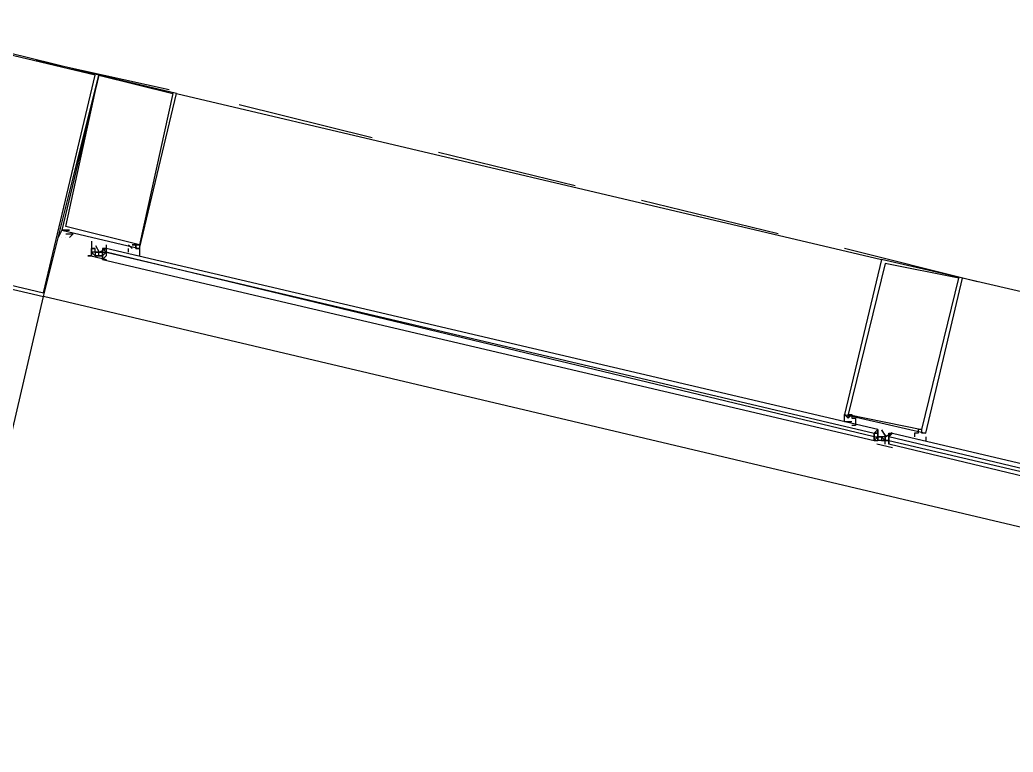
# Model space of a CAD drawing. Header units: feet. Extents: x -84 to 198, y -22 to 181.
# Drawn here: x 125.395 to 128.983, y 93.291 to 95.938 of the extents above; entities that cross this region are included whole.
import ezdxf

# ---------------------------------------------------------------- set-up
doc = ezdxf.new("R2010")
doc.units = ezdxf.units.FT
doc.layers.add('A-LINEA', color=7, linetype='CONTINUOUS')

msp = doc.modelspace()

# ---------------------------------------------------------------- linework, layer by layer
at = {"layer": 'A-LINEA'}
for p, q in [((125.9333, 95.6844), (125.4533, 95.7911)), ((125.96, 95.6711), (128.5067, 95.0711)), ((126.6667, 95.5111), (126.1867, 95.6311)), ((127.4, 95.3378), (126.9067, 95.4578)), ((128.1333, 95.1644), (127.64, 95.2844)), ((125.56, 95.1511), (125.56, 95.1511)), ((125.56, 95.1511), (125.56, 95.1511)), ((125.6533, 95.1378), (125.6533, 95.1378)), ((125.6533, 95.1244), (125.6533, 95.1244)), ((125.6533, 95.1244), (125.6533, 95.1244)), ((125.6533, 95.1244), (125.6533, 95.1244)), ((125.6533, 95.1244), (125.6533, 95.1244)), ((125.6533, 95.1244), (125.6533, 95.1244)), ((125.6533, 95.1244), (125.6533, 95.1244)), ((125.6533, 95.1244), (125.6533, 95.1244)), ((125.6533, 95.1244), (125.6533, 95.1244)), ((125.6533, 95.1244), (125.6533, 95.1244)), ((125.6533, 95.1244), (125.6533, 95.1244)), ((125.6533, 95.1244), (125.6533, 95.1244)), ((125.6533, 95.1244), (125.6533, 95.1244)), ((125.64, 95.0844), (125.64, 95.0844)), ((125.64, 95.0844), (125.6533, 95.0844)), ((125.707, 95.0706), (125.6506, 95.0839)), ((125.6533, 95.1111), (125.6533, 95.1111)), ((125.6533, 95.1111), (125.6533, 95.1111)), ((125.6533, 95.0978), (125.6533, 95.1111)), ((125.6533, 95.1111), (125.6667, 95.1111)), ((125.6533, 95.1111), (125.6533, 95.1111)), ((125.6533, 95.1111), (125.6533, 95.1111)), ((125.6533, 95.0978), (125.6533, 95.1111)), ((125.6533, 95.1111), (125.6533, 95.1111)), ((125.6533, 95.1111), (125.6533, 95.1111)), ((125.6533, 95.1111), (125.6533, 95.1111)), ((125.6533, 95.1111), (125.6533, 95.1111)), ((125.6533, 95.1111), (125.6533, 95.1111)), ((125.6533, 95.1111), (125.6533, 95.1111)), ((125.6533, 95.1111), (125.6533, 95.1111)), ((125.6533, 95.1111), (125.6533, 95.1111)), ((125.6533, 95.1111), (125.6533, 95.1111)), ((125.6533, 95.1111), (125.6533, 95.1111)), ((125.6533, 95.1111), (125.6533, 95.1111)), ((125.6533, 95.1111), (125.6533, 95.1111)), ((125.6533, 95.1111), (125.6667, 95.1111)), ((125.6533, 95.1111), (125.6533, 95.1111)), ((125.6533, 95.1111), (125.6533, 95.1111)), ((125.6533, 95.1111), (125.6533, 95.1111)), ((125.6533, 95.1111), (125.6533, 95.1111)), ((125.6533, 95.1111), (125.6533, 95.1111)), ((125.6533, 95.1111), (125.6533, 95.1111)), ((125.6533, 95.0978), (125.6533, 95.0978)), ((125.6533, 95.0978), (125.6533, 95.0978)), ((125.6533, 95.0978), (125.6533, 95.0978)), ((125.6533, 95.0978), (125.6533, 95.0978)), ((125.6533, 95.0978), (125.6533, 95.0978)), ((125.6533, 95.0844), (125.6533, 95.0978)), ((125.6533, 95.0978), (125.6533, 95.0978)), ((125.6533, 95.0978), (125.6533, 95.0978)), ((125.6533, 95.0978), (125.6533, 95.0978)), ((125.6533, 95.0978), (125.6533, 95.0978)), ((125.6533, 95.0978), (125.6533, 95.0978)), ((125.6667, 95.0978), (125.6533, 95.0978)), ((125.6667, 95.0978), (125.6533, 95.0978)), ((125.6533, 95.0978), (125.6533, 95.0844)), ((125.6533, 95.0978), (125.6533, 95.0978)), ((125.6533, 95.0978), (125.6533, 95.0978)), ((125.6533, 95.0978), (125.6533, 95.0844)), ((125.6533, 95.0978), (125.6667, 95.0844)), ((125.6533, 95.0844), (125.6533, 95.0844)), ((125.6533, 95.0844), (125.6533, 95.0844)), ((125.6533, 95.0844), (125.6533, 95.0844)), ((125.6533, 95.0844), (125.6533, 95.0844)), ((125.6533, 95.0844), (125.6533, 95.0844)), ((125.6533, 95.0844), (125.6533, 95.0844)), ((125.6533, 95.0844), (125.6533, 95.0844)), ((125.6533, 95.0844), (125.6533, 95.0844)), ((125.6533, 95.0844), (125.6533, 95.0844)), ((125.6533, 95.0844), (125.6533, 95.0844)), ((125.6533, 95.0844), (125.6533, 95.0844)), ((125.6533, 95.0844), (125.6533, 95.0844)), ((125.6667, 95.1111), (125.6667, 95.1111)), ((125.6667, 95.1111), (125.6667, 95.1111)), ((125.6667, 95.1111), (125.6667, 95.1111)), ((125.6667, 95.1111), (125.6667, 95.1111)), ((125.6667, 95.1111), (125.6667, 95.1111)), ((125.6667, 95.1111), (125.6667, 95.1111)), ((125.6667, 95.1111), (125.6667, 95.1111)), ((125.6667, 95.1111), (125.6667, 95.1111)), ((125.6667, 95.0978), (125.6667, 95.1111)), ((125.6667, 95.1111), (125.6667, 95.1111)), ((125.6667, 95.1111), (125.6667, 95.1111)), ((125.6667, 95.1111), (125.6667, 95.1111)), ((125.6667, 95.0978), (125.6667, 95.0978)), ((125.6667, 95.0978), (125.6667, 95.0844)), ((125.6667, 95.0978), (125.6667, 95.0978)), ((125.6667, 95.0978), (125.68, 95.0978)), ((125.6667, 95.0978), (125.6667, 95.0978)), ((125.6667, 95.0978), (125.6667, 95.0978)), ((125.6667, 95.0978), (125.6667, 95.0978)), ((125.6667, 95.0978), (125.6667, 95.0978)), ((125.6667, 95.0978), (125.6667, 95.0978)), ((125.6667, 95.0978), (125.6667, 95.0978)), ((125.6667, 95.0978), (125.6667, 95.0978)), ((125.6667, 95.0978), (125.6667, 95.0844)), ((125.6667, 95.0978), (125.6667, 95.0978)), ((125.6667, 95.0978), (125.6667, 95.0978)), ((125.6667, 95.0978), (125.6667, 95.0978)), ((125.6667, 95.0978), (125.6667, 95.0978)), ((125.6667, 95.0978), (125.6667, 95.0978)), ((125.6667, 95.0978), (125.6667, 95.0978)), ((125.6667, 95.0978), (125.6667, 95.0978)), ((125.6667, 95.0978), (125.6667, 95.0978)), ((125.6667, 95.0978), (125.6667, 95.0978)), ((125.6667, 95.0978), (125.6667, 95.0978)), ((125.6667, 95.0978), (125.6667, 95.0978)), ((125.6667, 95.0978), (125.6667, 95.0978)), ((125.6667, 95.0978), (125.6667, 95.0978)), ((125.6667, 95.0978), (125.6667, 95.0978)), ((125.6667, 95.0978), (125.6667, 95.0978)), ((125.6667, 95.0978), (125.6667, 95.0978)), ((125.6667, 95.0978), (125.6667, 95.0978)), ((125.6667, 95.0978), (125.6667, 95.0844)), ((125.68, 95.0978), (125.6667, 95.0978)), ((125.6667, 95.0978), (125.6667, 95.0978)), ((125.6667, 95.0978), (125.6667, 95.0844)), ((125.6667, 95.0844), (125.6667, 95.0844)), ((125.6667, 95.0844), (125.6667, 95.0844)), ((125.6667, 95.0844), (125.6667, 95.0844)), ((125.6667, 95.0844), (125.6667, 95.0844)), ((125.6667, 95.0844), (125.6667, 95.0844)), ((125.6667, 95.0844), (125.6667, 95.0844)), ((125.6667, 95.0844), (125.6667, 95.0844)), ((125.6667, 95.0844), (125.6667, 95.0844)), ((125.6667, 95.0844), (125.6667, 95.0844)), ((125.6667, 95.0844), (125.6667, 95.0844)), ((125.68, 95.0844), (125.6667, 95.0844)), ((125.6667, 95.0844), (125.6667, 95.0844)), ((125.6667, 95.0844), (125.6667, 95.0844)), ((125.68, 95.0978), (125.6933, 95.0978)), ((125.68, 95.0978), (125.68, 95.0978)), ((125.68, 95.0978), (125.68, 95.0978)), ((125.68, 95.0978), (125.68, 95.0978)), ((125.68, 95.0978), (125.68, 95.0978)), ((125.68, 95.0978), (125.68, 95.0978)), ((125.68, 95.0978), (125.68, 95.0978)), ((125.68, 95.0978), (125.68, 95.0978)), ((125.68, 95.0978), (125.68, 95.0978)), ((125.68, 95.0978), (125.68, 95.0978)), ((125.68, 95.0978), (125.68, 95.0978)), ((125.68, 95.0978), (125.68, 95.0978)), ((125.68, 95.0978), (125.68, 95.0978)), ((125.68, 95.0978), (125.68, 95.0978)), ((125.68, 95.0978), (125.6933, 95.0978)), ((125.68, 95.0978), (125.68, 95.0978)), ((125.68, 95.0978), (125.68, 95.0978)), ((125.6933, 95.0978), (125.68, 95.0978)), ((125.68, 95.0844), (125.68, 95.0978)), ((125.68, 95.0978), (125.68, 95.0978)), ((125.68, 95.0978), (125.68, 95.0978)), ((125.6933, 95.0978), (125.68, 95.0978)), ((125.68, 95.0978), (125.68, 95.0978)), ((125.68, 95.0978), (125.68, 95.0978)), ((125.68, 95.0978), (125.68, 95.0978)), ((125.68, 95.0978), (125.68, 95.0978)), ((125.6933, 95.0978), (125.68, 95.0978)), ((125.68, 95.0978), (125.68, 95.0978)), ((125.68, 95.0978), (125.68, 95.0978)), ((125.68, 95.0978), (125.68, 95.0978)), ((125.68, 95.0978), (125.68, 95.0978)), ((125.68, 95.0978), (125.6933, 95.0978)), ((125.68, 95.0978), (125.68, 95.0978)), ((125.68, 95.0978), (125.68, 95.0978)), ((125.68, 95.0978), (125.68, 95.0978)), ((125.68, 95.0844), (125.68, 95.0844)), ((125.68, 95.0844), (125.68, 95.0844)), ((125.68, 95.0844), (125.68, 95.0844)), ((125.68, 95.0844), (125.68, 95.0844)), ((125.68, 95.0844), (125.68, 95.0844)), ((125.68, 95.0844), (125.6933, 95.0844)), ((125.68, 95.0844), (125.68, 95.0844)), ((125.68, 95.0844), (125.68, 95.0844)), ((125.68, 95.0844), (125.68, 95.0844)), ((125.68, 95.0844), (125.68, 95.0844)), ((125.68, 95.0844), (125.68, 95.0844)), ((125.68, 95.0844), (125.68, 95.0844)), ((125.68, 95.0844), (125.68, 95.0844)), ((125.68, 95.0844), (125.68, 95.0844)), ((125.68, 95.0844), (125.68, 95.0844)), ((125.68, 95.0844), (125.68, 95.0844)), ((125.68, 95.0844), (125.68, 95.0844)), ((125.68, 95.0844), (125.68, 95.0844)), ((125.68, 95.0844), (125.68, 95.0844)), ((125.68, 95.0844), (125.68, 95.0844)), ((125.68, 95.0844), (125.68, 95.0844)), ((125.68, 95.0844), (125.68, 95.0844)), ((125.68, 95.0844), (125.68, 95.0844)), ((125.68, 95.0844), (125.68, 95.0844)), ((125.68, 95.0844), (125.68, 95.0844)), ((125.6933, 95.0844), (125.68, 95.0844)), ((125.68, 95.0844), (125.68, 95.0844)), ((125.68, 95.0844), (125.68, 95.0844)), ((125.68, 95.0844), (125.68, 95.0844)), ((125.6933, 95.1111), (125.6933, 95.1111)), ((125.6933, 95.1111), (125.6933, 95.1111)), ((125.6933, 95.1111), (125.6933, 95.1111)), ((125.6933, 95.1111), (125.6933, 95.1111)), ((125.7067, 95.1111), (125.6933, 95.1111)), ((125.6933, 95.1111), (125.6933, 95.1111)), ((125.6933, 95.1111), (125.6933, 95.0978)), ((125.6933, 95.1111), (125.7067, 95.0978)), ((125.6933, 95.0978), (125.6933, 95.0978)), ((125.6933, 95.0844), (125.6933, 95.0978)), ((125.6933, 95.0844), (125.6933, 95.0978)), ((125.6933, 95.0978), (125.6933, 95.0978)), ((125.6933, 95.0978), (125.6933, 95.0978)), ((125.6933, 95.0978), (125.6933, 95.0978)), ((125.6933, 95.0978), (125.7067, 95.0978)), ((125.6933, 95.0978), (125.6933, 95.0978)), ((125.6933, 95.0978), (125.6933, 95.0978)), ((125.6933, 95.0978), (125.6933, 95.0978)), ((125.6933, 95.0978), (125.6933, 95.0978)), ((125.6933, 95.0978), (125.6933, 95.0978)), ((125.6933, 95.0978), (125.6933, 95.0978)), ((125.6933, 95.0978), (125.6933, 95.0978)), ((125.6933, 95.0978), (125.6933, 95.0978)), ((125.6933, 95.0978), (125.6933, 95.0978)), ((125.6933, 95.0978), (125.6933, 95.0978)), ((125.6933, 95.0978), (125.6933, 95.0978)), ((125.6933, 95.0978), (125.6933, 95.0978)), ((125.6933, 95.0978), (125.6933, 95.0978)), ((125.6933, 95.0844), (125.6933, 95.0844)), ((125.6933, 95.0844), (125.6933, 95.0844)), ((125.6933, 95.0844), (125.6933, 95.0844)), ((125.6933, 95.0844), (125.6933, 95.0844)), ((125.6933, 95.0844), (125.6933, 95.0844)), ((125.6933, 95.0711), (125.6933, 95.0844)), ((125.6933, 95.0844), (125.6933, 95.0844)), ((125.6933, 95.0844), (125.6933, 95.0844)), ((125.6933, 95.0711), (125.6933, 95.0844)), ((125.6933, 95.0844), (125.6933, 95.0844)), ((125.6933, 95.0844), (125.6933, 95.0844)), ((125.6933, 95.0844), (125.6933, 95.0844)), ((125.6933, 95.0844), (125.6933, 95.0844)), ((125.6933, 95.0844), (125.6933, 95.0844)), ((125.6933, 95.0844), (125.6933, 95.0844)), ((125.6933, 95.0844), (125.6933, 95.0844)), ((125.6933, 95.0844), (125.6933, 95.0844)), ((125.6933, 95.0844), (125.6933, 95.0844)), ((125.6933, 95.0844), (125.6933, 95.0844)), ((125.6933, 95.0844), (125.6933, 95.0844)), ((125.6933, 95.0844), (125.6933, 95.0844)), ((125.6933, 95.0844), (125.6933, 95.0844)), ((125.6933, 95.0844), (125.6933, 95.0844)), ((125.6933, 95.0844), (125.6933, 95.0844)), ((125.7067, 95.1111), (125.7067, 95.1111)), ((125.7067, 95.1111), (125.7067, 95.1111)), ((125.7067, 95.1111), (125.7067, 95.1111)), ((125.7067, 95.1111), (125.7067, 95.1111)), ((125.7067, 95.1111), (125.7067, 95.1111)), ((125.7067, 95.1111), (125.7067, 95.1111)), ((125.7067, 95.1111), (125.7067, 95.1111)), ((125.7067, 95.1111), (125.7067, 95.1111)), ((125.7067, 95.1111), (125.7067, 95.1111)), ((125.7067, 95.0978), (125.7067, 95.0978)), ((125.7067, 95.0978), (125.7067, 95.0978)), ((125.7067, 95.0978), (125.7067, 95.0978)), ((125.7067, 95.0978), (125.7067, 95.0978)), ((125.7067, 95.0978), (125.7067, 95.0978)), ((125.7067, 95.0978), (125.7067, 95.0978)), ((125.7067, 95.0978), (125.7067, 95.0978)), ((125.7067, 95.0978), (125.7067, 95.0978)), ((125.7067, 95.0978), (125.7067, 95.0978)), ((125.7067, 95.0978), (125.7067, 95.0978)), ((125.8, 95.0978), (125.8, 95.0978)), ((125.8, 95.0978), (125.8, 95.0978)), ((128.8533, 94.9911), (128.3733, 95.1111)), ((125.6933, 95.0711), (125.6933, 95.0711)), ((125.6933, 95.0711), (125.6933, 95.0711)), ((125.6933, 95.0711), (125.6933, 95.0711)), ((125.6933, 95.0711), (125.6933, 95.0711)), ((131.3467, 94.4044), (128.8, 95.0044)), ((124.7867, 91.9644), (125.48, 94.9378)), ((132.2533, 93.3378), (125.48, 94.9378)), ((128.3733, 94.4978), (128.3733, 94.4978)), ((128.48, 94.4444), (128.48, 94.4444)), ((128.48, 94.4444), (128.48, 94.4444)), ((128.4933, 94.4578), (128.4933, 94.4578)), ((128.4933, 94.4578), (128.4933, 94.4578)), ((128.4933, 94.4578), (128.4933, 94.4578)), ((128.4933, 94.4578), (128.4933, 94.4578)), ((128.4933, 94.4578), (128.4933, 94.4578)), ((128.4933, 94.4578), (128.4933, 94.4578)), ((128.4933, 94.4578), (128.4933, 94.4578)), ((128.4933, 94.4578), (128.4933, 94.4578)), ((128.4933, 94.4578), (128.4933, 94.4578)), ((128.4933, 94.4578), (128.4933, 94.4578)), ((128.4933, 94.4578), (128.4933, 94.4578)), ((128.4933, 94.4578), (128.4933, 94.4578)), ((128.4933, 94.4444), (128.4933, 94.4444)), ((128.4933, 94.4311), (128.4933, 94.4444)), ((128.4933, 94.4311), (128.4933, 94.4444)), ((128.4933, 94.4444), (128.4933, 94.4444)), ((128.4933, 94.4444), (128.4933, 94.4444)), ((128.4933, 94.4444), (128.4933, 94.4444)), ((128.4933, 94.4444), (128.4933, 94.4444)), ((128.4933, 94.4444), (128.4933, 94.4444)), ((128.4933, 94.4444), (128.4933, 94.4444)), ((128.4933, 94.4444), (128.4933, 94.4444)), ((128.4933, 94.4444), (128.4933, 94.4444)), ((128.4933, 94.4444), (128.4933, 94.4444)), ((128.4933, 94.4444), (128.4933, 94.4444)), ((128.4933, 94.4444), (128.4933, 94.4444)), ((128.4933, 94.4444), (128.4933, 94.4444)), ((128.4933, 94.4444), (128.4933, 94.4444)), ((128.4933, 94.4444), (128.4933, 94.4444)), ((128.4933, 94.4444), (128.4933, 94.4444)), ((128.4933, 94.4444), (128.4933, 94.4444)), ((128.4933, 94.4444), (128.4933, 94.4444)), ((128.4933, 94.4444), (128.4933, 94.4444)), ((128.4933, 94.4444), (128.4933, 94.4444)), ((128.4933, 94.4311), (128.4933, 94.4444)), ((128.4933, 94.4311), (128.4933, 94.4444)), ((128.4933, 94.4444), (128.4933, 94.4444)), ((128.4933, 94.4444), (128.4933, 94.4444)), ((128.4933, 94.4444), (128.4933, 94.4444)), ((128.4933, 94.4444), (128.4933, 94.4444)), ((128.4933, 94.4444), (128.4933, 94.4444)), ((128.4933, 94.4444), (128.4933, 94.4444)), ((128.4933, 94.4444), (128.4933, 94.4444)), ((128.4933, 94.4444), (128.4933, 94.4444)), ((128.4933, 94.4444), (128.4933, 94.4444)), ((128.4933, 94.4444), (128.4933, 94.4444)), ((128.4933, 94.4444), (128.4933, 94.4444)), ((128.4933, 94.4444), (128.4933, 94.4444)), ((128.4933, 94.4444), (128.4933, 94.4444)), ((128.4933, 94.4444), (128.4933, 94.4444)), ((128.4933, 94.4444), (128.4933, 94.4444)), ((128.4933, 94.4444), (128.4933, 94.4444)), ((128.4933, 94.4444), (128.4933, 94.4444)), ((128.4933, 94.4444), (128.4933, 94.4444)), ((128.5333, 94.4444), (128.5333, 94.4444)), ((128.5333, 94.4444), (128.5333, 94.4444)), ((128.5333, 94.4444), (128.5333, 94.4444)), ((128.5333, 94.4444), (128.5333, 94.4444)), ((128.5333, 94.4444), (128.5333, 94.4444)), ((128.5333, 94.4444), (128.5333, 94.4444)), ((128.5333, 94.4444), (128.5333, 94.4444)), ((128.5333, 94.4444), (128.5333, 94.4444)), ((128.64, 94.4444), (128.64, 94.4444)), ((128.6533, 94.4444), (128.6533, 94.4444)), ((128.6533, 94.4444), (128.6533, 94.4444)), ((128.48, 94.4311), (128.48, 94.4311)), ((128.48, 94.4311), (128.4933, 94.4311)), ((128.48, 94.4311), (128.48, 94.4311)), ((128.48, 94.4311), (128.48, 94.4311)), ((128.48, 94.4311), (128.48, 94.4311)), ((128.48, 94.4311), (128.48, 94.4311)), ((128.48, 94.4178), (128.4933, 94.4311)), ((128.48, 94.4311), (128.48, 94.4311)), ((128.48, 94.4311), (128.48, 94.4178)), ((128.48, 94.4311), (128.48, 94.4178)), ((128.48, 94.4311), (128.48, 94.4311)), ((128.48, 94.4311), (128.4933, 94.4311)), ((128.48, 94.4311), (128.48, 94.4311)), ((128.48, 94.4311), (128.48, 94.4311)), ((128.48, 94.4311), (128.48, 94.4311)), ((128.48, 94.4311), (128.48, 94.4311)), ((128.48, 94.4178), (128.4933, 94.4311)), ((128.48, 94.4311), (128.48, 94.4311)), ((128.48, 94.4311), (128.48, 94.4178)), ((128.48, 94.4178), (128.48, 94.4178)), ((128.48, 94.4178), (128.48, 94.4178)), ((128.48, 94.4178), (128.48, 94.4178)), ((128.48, 94.4178), (128.48, 94.4178)), ((128.48, 94.4178), (128.4933, 94.4178)), ((128.48, 94.4178), (128.48, 94.4178)), ((128.48, 94.4178), (128.48, 94.4178)), ((128.48, 94.4178), (128.4933, 94.4178)), ((128.48, 94.4178), (128.48, 94.4178)), ((128.48, 94.4178), (128.48, 94.4178)), ((128.48, 94.4178), (128.48, 94.4178)), ((128.48, 94.4178), (128.48, 94.4178)), ((128.48, 94.4178), (128.48, 94.4178)), ((128.48, 94.4178), (128.48, 94.4178)), ((128.48, 94.4178), (128.48, 94.4178)), ((128.48, 94.4178), (128.48, 94.4178)), ((128.48, 94.4178), (128.4933, 94.4178)), ((128.48, 94.4178), (128.48, 94.4178)), ((128.48, 94.4178), (128.48, 94.4178)), ((128.48, 94.4178), (128.4933, 94.4178)), ((128.48, 94.4178), (128.48, 94.4178)), ((128.48, 94.4178), (128.48, 94.4178)), ((128.48, 94.4178), (128.48, 94.4178)), ((128.48, 94.4178), (128.48, 94.4178)), ((128.48, 94.4178), (128.48, 94.4178)), ((128.547, 94.3906), (128.4906, 94.4039)), ((128.547, 94.3906), (128.4906, 94.4039)), ((128.4933, 94.4311), (128.5067, 94.4311)), ((128.4933, 94.4311), (128.4933, 94.4311)), ((128.4933, 94.4311), (128.4933, 94.4311)), ((128.4933, 94.4311), (128.4933, 94.4311)), ((128.4933, 94.4311), (128.4933, 94.4311)), ((128.4933, 94.4311), (128.4933, 94.4311)), ((128.4933, 94.4311), (128.4933, 94.4311)), ((128.4933, 94.4311), (128.4933, 94.4311)), ((128.4933, 94.4311), (128.4933, 94.4311)), ((128.4933, 94.4311), (128.4933, 94.4311)), ((128.4933, 94.4311), (128.4933, 94.4311)), ((128.4933, 94.4311), (128.5067, 94.4311)), ((128.4933, 94.4178), (128.4933, 94.4311)), ((128.4933, 94.4311), (128.5067, 94.4311)), ((128.4933, 94.4178), (128.4933, 94.4311)), ((128.4933, 94.4311), (128.4933, 94.4311)), ((128.4933, 94.4311), (128.4933, 94.4311)), ((128.4933, 94.4311), (128.4933, 94.4311)), ((128.5067, 94.4311), (128.4933, 94.4311)), ((128.4933, 94.4311), (128.4933, 94.4311)), ((128.4933, 94.4311), (128.4933, 94.4311)), ((128.4933, 94.4311), (128.4933, 94.4311)), ((128.4933, 94.4311), (128.4933, 94.4311)), ((128.5067, 94.4311), (128.4933, 94.4311)), ((128.5067, 94.4311), (128.4933, 94.4311)), ((128.4933, 94.4311), (128.4933, 94.4311)), ((128.4933, 94.4311), (128.4933, 94.4311)), ((128.4933, 94.4311), (128.4933, 94.4311)), ((128.4933, 94.4311), (128.4933, 94.4311)), ((128.4933, 94.4311), (128.4933, 94.4311)), ((128.4933, 94.4311), (128.4933, 94.4178)), ((128.4933, 94.4311), (128.5067, 94.4311)), ((128.4933, 94.4311), (128.4933, 94.4311)), ((128.4933, 94.4311), (128.4933, 94.4311)), ((128.4933, 94.4311), (128.4933, 94.4311)), ((128.4933, 94.4311), (128.4933, 94.4311)), ((128.4933, 94.4311), (128.4933, 94.4311)), ((128.4933, 94.4311), (128.4933, 94.4311)), ((128.4933, 94.4311), (128.4933, 94.4311)), ((128.4933, 94.4311), (128.4933, 94.4311)), ((128.4933, 94.4311), (128.4933, 94.4311)), ((128.4933, 94.4311), (128.4933, 94.4311)), ((128.4933, 94.4311), (128.5067, 94.4311)), ((128.4933, 94.4178), (128.4933, 94.4311)), ((128.4933, 94.4311), (128.5067, 94.4311)), ((128.4933, 94.4178), (128.4933, 94.4311)), ((128.4933, 94.4311), (128.4933, 94.4311)), ((128.4933, 94.4311), (128.4933, 94.4311)), ((128.4933, 94.4311), (128.4933, 94.4311)), ((128.5067, 94.4311), (128.4933, 94.4311)), ((128.4933, 94.4311), (128.4933, 94.4311)), ((128.4933, 94.4311), (128.4933, 94.4311)), ((128.4933, 94.4311), (128.4933, 94.4311)), ((128.4933, 94.4311), (128.4933, 94.4311)), ((128.5067, 94.4311), (128.4933, 94.4311)), ((128.5067, 94.4311), (128.4933, 94.4311)), ((128.4933, 94.4311), (128.4933, 94.4311)), ((128.4933, 94.4311), (128.4933, 94.4311)), ((128.4933, 94.4311), (128.4933, 94.4311)), ((128.4933, 94.4311), (128.4933, 94.4311)), ((128.4933, 94.4311), (128.4933, 94.4311)), ((128.4933, 94.4311), (128.4933, 94.4178)), ((128.4933, 94.4178), (128.4933, 94.4178)), ((128.4933, 94.4178), (128.4933, 94.4178)), ((128.4933, 94.4178), (128.4933, 94.4178)), ((128.4933, 94.4178), (128.4933, 94.4178)), ((128.4933, 94.4178), (128.4933, 94.4178)), ((128.4933, 94.4178), (128.4933, 94.4178)), ((128.4933, 94.4178), (128.4933, 94.4178)), ((128.4933, 94.4178), (128.4933, 94.4178)), ((128.4933, 94.4178), (128.4933, 94.4178)), ((128.4933, 94.4178), (128.4933, 94.4178)), ((128.4933, 94.4178), (128.4933, 94.4178)), ((128.4933, 94.4178), (128.4933, 94.4178)), ((128.4933, 94.4178), (128.4933, 94.4178)), ((128.4933, 94.4178), (128.4933, 94.4178)), ((128.4933, 94.4178), (128.4933, 94.4178)), ((128.4933, 94.4178), (128.4933, 94.4178)), ((128.4933, 94.4178), (128.4933, 94.4178)), ((128.4933, 94.4178), (128.4933, 94.4178)), ((128.5067, 94.4178), (128.4933, 94.4178)), ((128.4933, 94.4178), (128.4933, 94.4178)), ((128.4933, 94.4178), (128.4933, 94.4178)), ((128.4933, 94.4178), (128.4933, 94.4178)), ((128.4933, 94.4178), (128.4933, 94.4178)), ((128.4933, 94.4178), (128.4933, 94.4178)), ((128.4933, 94.4178), (128.4933, 94.4178)), ((128.4933, 94.4178), (128.4933, 94.4178)), ((128.4933, 94.4178), (128.4933, 94.4178)), ((128.4933, 94.4178), (128.4933, 94.4178)), ((128.4933, 94.4178), (128.4933, 94.4178)), ((128.4933, 94.4178), (128.4933, 94.4178)), ((128.4933, 94.4178), (128.4933, 94.4178)), ((128.4933, 94.4178), (128.4933, 94.4178)), ((128.4933, 94.4178), (128.4933, 94.4178)), ((128.4933, 94.4178), (128.4933, 94.4178)), ((128.4933, 94.4178), (128.4933, 94.4178)), ((128.4933, 94.4178), (128.4933, 94.4178)), ((128.4933, 94.4178), (128.4933, 94.4178)), ((128.4933, 94.4178), (128.4933, 94.4178)), ((128.4933, 94.4178), (128.4933, 94.4178)), ((128.5067, 94.4178), (128.4933, 94.4178)), ((128.4933, 94.4178), (128.4933, 94.4178)), ((128.4933, 94.4178), (128.4933, 94.4178)), ((128.5067, 94.4311), (128.5067, 94.4311)), ((128.5067, 94.4311), (128.5067, 94.4311)), ((128.5067, 94.4311), (128.5067, 94.4311)), ((128.5067, 94.4311), (128.5067, 94.4311)), ((128.5067, 94.4311), (128.5067, 94.4311)), ((128.5067, 94.4311), (128.5067, 94.4311)), ((128.5067, 94.4311), (128.5067, 94.4311)), ((128.5067, 94.4311), (128.5067, 94.4311)), ((128.5067, 94.4311), (128.5067, 94.4311)), ((128.5067, 94.4311), (128.5067, 94.4311)), ((128.5067, 94.4311), (128.5067, 94.4311)), ((128.5067, 94.4311), (128.5067, 94.4311)), ((128.5067, 94.4311), (128.5067, 94.4311)), ((128.5067, 94.4311), (128.5067, 94.4311)), ((128.5067, 94.4311), (128.5067, 94.4311)), ((128.5067, 94.4311), (128.5067, 94.4311)), ((128.5067, 94.4311), (128.5067, 94.4311)), ((128.5067, 94.4311), (128.5067, 94.4311)), ((128.5067, 94.4311), (128.5067, 94.4311)), ((128.52, 94.4311), (128.5067, 94.4311)), ((128.5067, 94.4311), (128.5067, 94.4311)), ((128.5067, 94.4311), (128.5067, 94.4311)), ((128.5067, 94.4311), (128.5067, 94.4311)), ((128.5067, 94.4311), (128.5067, 94.4311)), ((128.5067, 94.4311), (128.5067, 94.4311)), ((128.5067, 94.4311), (128.5067, 94.4311)), ((128.5067, 94.4311), (128.5067, 94.4311)), ((128.5067, 94.4311), (128.5067, 94.4311)), ((128.5067, 94.4311), (128.5067, 94.4311)), ((128.5067, 94.4311), (128.5067, 94.4311)), ((128.5067, 94.4311), (128.5067, 94.4311)), ((128.5067, 94.4311), (128.5067, 94.4311)), ((128.5067, 94.4311), (128.5067, 94.4311)), ((128.5067, 94.4311), (128.5067, 94.4311)), ((128.5067, 94.4311), (128.5067, 94.4311)), ((128.5067, 94.4311), (128.5067, 94.4311)), ((128.5067, 94.4311), (128.5067, 94.4311)), ((128.5067, 94.4311), (128.5067, 94.4311)), ((128.5067, 94.4311), (128.5067, 94.4311)), ((128.5067, 94.4311), (128.5067, 94.4311)), ((128.5067, 94.4311), (128.5067, 94.4311)), ((128.5067, 94.4311), (128.5067, 94.4311)), ((128.5067, 94.4311), (128.5067, 94.4311)), ((128.5067, 94.4311), (128.5067, 94.4311)), ((128.5067, 94.4311), (128.5067, 94.4311)), ((128.52, 94.4311), (128.5067, 94.4311)), ((128.5067, 94.4311), (128.5067, 94.4311)), ((128.5067, 94.4311), (128.5067, 94.4311)), ((128.5067, 94.4311), (128.5067, 94.4311)), ((128.5067, 94.4311), (128.5067, 94.4311)), ((128.5067, 94.4311), (128.5067, 94.4311)), ((128.5067, 94.4311), (128.5067, 94.4311)), ((128.5067, 94.4178), (128.5067, 94.4178)), ((128.5067, 94.4178), (128.52, 94.4178)), ((128.5067, 94.4178), (128.5067, 94.4178)), ((128.5067, 94.4178), (128.5067, 94.4178)), ((128.5067, 94.4178), (128.5067, 94.4178)), ((128.5067, 94.4178), (128.5067, 94.4178)), ((128.5067, 94.4178), (128.5067, 94.4178)), ((128.5067, 94.4178), (128.5067, 94.4178)), ((128.5067, 94.4178), (128.5067, 94.4178)), ((128.5067, 94.4178), (128.5067, 94.4178)), ((128.5067, 94.4178), (128.5067, 94.4178)), ((128.5067, 94.4178), (128.5067, 94.4178)), ((128.5067, 94.4178), (128.5067, 94.4178)), ((128.5067, 94.4178), (128.5067, 94.4178)), ((128.5067, 94.4178), (128.5067, 94.4178)), ((128.5067, 94.4178), (128.5067, 94.4178)), ((128.5067, 94.4178), (128.5067, 94.4178)), ((128.5067, 94.4178), (128.5067, 94.4178)), ((128.5067, 94.4178), (128.5067, 94.4178)), ((128.5067, 94.4178), (128.5067, 94.4178)), ((128.5067, 94.4178), (128.5067, 94.4178)), ((128.5067, 94.4178), (128.5067, 94.4178)), ((128.5067, 94.4178), (128.5067, 94.4178)), ((128.5067, 94.4178), (128.5067, 94.4178)), ((128.5067, 94.4178), (128.5067, 94.4178)), ((128.5067, 94.4178), (128.5067, 94.4178)), ((128.5067, 94.4178), (128.52, 94.4178)), ((128.5067, 94.4178), (128.5067, 94.4178)), ((128.5067, 94.4178), (128.5067, 94.4178)), ((128.5067, 94.4178), (128.5067, 94.4178)), ((128.5067, 94.4178), (128.5067, 94.4178)), ((128.5067, 94.4178), (128.5067, 94.4178)), ((128.5067, 94.4178), (128.5067, 94.4178)), ((128.5067, 94.4178), (128.5067, 94.4178)), ((128.5067, 94.4178), (128.5067, 94.4178)), ((128.5067, 94.4178), (128.5067, 94.4178)), ((128.5067, 94.4178), (128.5067, 94.4178)), ((128.5067, 94.4178), (128.5067, 94.4178)), ((128.5067, 94.4178), (128.5067, 94.4178)), ((128.5067, 94.4178), (128.5067, 94.4178)), ((128.5067, 94.4178), (128.5067, 94.4178)), ((128.5067, 94.4178), (128.5067, 94.4178)), ((128.5067, 94.4178), (128.5067, 94.4178)), ((128.5067, 94.4178), (128.5067, 94.4178)), ((128.5067, 94.4178), (128.5067, 94.4178)), ((128.5067, 94.4178), (128.5067, 94.4178)), ((128.5067, 94.4178), (128.5067, 94.4178)), ((128.5067, 94.4178), (128.5067, 94.4178)), ((128.5067, 94.4178), (128.5067, 94.4178)), ((128.5067, 94.4178), (128.5067, 94.4178)), ((128.52, 94.4311), (128.52, 94.4311)), ((128.52, 94.4311), (128.52, 94.4311)), ((128.52, 94.4311), (128.52, 94.4311)), ((128.52, 94.4311), (128.52, 94.4311)), ((128.52, 94.4311), (128.52, 94.4311)), ((128.52, 94.4311), (128.52, 94.4311)), ((128.52, 94.4178), (128.52, 94.4311)), ((128.52, 94.4311), (128.52, 94.4311)), ((128.52, 94.4178), (128.52, 94.4311)), ((128.52, 94.4311), (128.52, 94.4311)), ((128.52, 94.4311), (128.52, 94.4178)), ((128.52, 94.4311), (128.52, 94.4178)), ((128.52, 94.4311), (128.52, 94.4311)), ((128.52, 94.4311), (128.52, 94.4311)), ((128.52, 94.4311), (128.52, 94.4311)), ((128.52, 94.4311), (128.52, 94.4311)), ((128.52, 94.4311), (128.52, 94.4311)), ((128.52, 94.4311), (128.52, 94.4311)), ((128.52, 94.4311), (128.52, 94.4178)), ((128.52, 94.4311), (128.52, 94.4311)), ((128.52, 94.4311), (128.52, 94.4311)), ((128.52, 94.4311), (128.52, 94.4311)), ((128.52, 94.4311), (128.52, 94.4311)), ((128.52, 94.4311), (128.52, 94.4311)), ((128.52, 94.4311), (128.52, 94.4311)), ((128.52, 94.4311), (128.52, 94.4311)), ((128.52, 94.4311), (128.52, 94.4311)), ((128.52, 94.4178), (128.52, 94.4311)), ((128.52, 94.4311), (128.52, 94.4311)), ((128.52, 94.4178), (128.52, 94.4311)), ((128.52, 94.4311), (128.52, 94.4311)), ((128.52, 94.4311), (128.52, 94.4178)), ((128.52, 94.4311), (128.52, 94.4178)), ((128.52, 94.4311), (128.52, 94.4311)), ((128.52, 94.4311), (128.52, 94.4311)), ((128.52, 94.4311), (128.52, 94.4311)), ((128.52, 94.4311), (128.52, 94.4311)), ((128.52, 94.4311), (128.52, 94.4311)), ((128.52, 94.4311), (128.52, 94.4311)), ((128.52, 94.4311), (128.52, 94.4178)), ((128.52, 94.4311), (128.52, 94.4311)), ((128.52, 94.4311), (128.52, 94.4311)), ((128.52, 94.4178), (128.52, 94.4178)), ((128.52, 94.4044), (128.52, 94.4178)), ((128.52, 94.4178), (128.52, 94.4178)), ((128.52, 94.4178), (128.52, 94.4178)), ((128.52, 94.4044), (128.52, 94.4178)), ((128.52, 94.4178), (128.5333, 94.4178)), ((128.52, 94.4044), (128.52, 94.4178)), ((128.52, 94.4178), (128.52, 94.4178)), ((128.52, 94.4178), (128.52, 94.4178)), ((128.52, 94.4178), (128.52, 94.4178)), ((128.52, 94.4178), (128.5333, 94.4178)), ((128.52, 94.4044), (128.52, 94.4178)), ((128.52, 94.4044), (128.52, 94.4178)), ((128.52, 94.4178), (128.52, 94.4178)), ((128.52, 94.4178), (128.52, 94.4178)), ((128.52, 94.4178), (128.52, 94.4178)), ((128.52, 94.4178), (128.52, 94.4178)), ((128.52, 94.4178), (128.52, 94.4178)), ((128.52, 94.4178), (128.52, 94.4178)), ((128.52, 94.4178), (128.52, 94.4178)), ((128.52, 94.4178), (128.52, 94.4178)), ((128.52, 94.4178), (128.52, 94.4178)), ((128.52, 94.4178), (128.52, 94.4178)), ((128.52, 94.4178), (128.52, 94.4178)), ((128.52, 94.4178), (128.52, 94.4178)), ((128.52, 94.4178), (128.52, 94.4178)), ((128.52, 94.4044), (128.52, 94.4178)), ((128.52, 94.4178), (128.52, 94.4178)), ((128.52, 94.4178), (128.52, 94.4178)), ((128.52, 94.4044), (128.52, 94.4178)), ((128.52, 94.4178), (128.5333, 94.4178)), ((128.52, 94.4044), (128.52, 94.4178)), ((128.52, 94.4178), (128.52, 94.4178)), ((128.52, 94.4178), (128.52, 94.4178)), ((128.52, 94.4178), (128.52, 94.4178)), ((128.52, 94.4178), (128.5333, 94.4178)), ((128.52, 94.4044), (128.52, 94.4178)), ((128.52, 94.4044), (128.52, 94.4178)), ((128.52, 94.4178), (128.52, 94.4178)), ((128.52, 94.4178), (128.52, 94.4178)), ((128.52, 94.4178), (128.52, 94.4178)), ((128.52, 94.4178), (128.52, 94.4178)), ((128.52, 94.4178), (128.52, 94.4178)), ((128.52, 94.4178), (128.52, 94.4178)), ((128.52, 94.4178), (128.52, 94.4178)), ((128.52, 94.4178), (128.52, 94.4178)), ((128.52, 94.4178), (128.52, 94.4178)), ((128.52, 94.4178), (128.52, 94.4178)), ((128.52, 94.4178), (128.52, 94.4178)), ((128.52, 94.4178), (128.52, 94.4178)), ((128.52, 94.4044), (128.52, 94.4044)), ((128.52, 94.4044), (128.52, 94.4044)), ((128.52, 94.4044), (128.52, 94.4044)), ((128.52, 94.4044), (128.52, 94.4044)), ((128.52, 94.4044), (128.52, 94.4044)), ((128.52, 94.4044), (128.52, 94.4044)), ((128.52, 94.4044), (128.52, 94.4044)), ((128.52, 94.4044), (128.52, 94.4044)), ((128.52, 94.4044), (128.52, 94.4044)), ((128.52, 94.4044), (128.52, 94.4044)), ((128.52, 94.4044), (128.52, 94.4044)), ((128.52, 94.4044), (128.52, 94.4044)), ((128.52, 94.4044), (128.52, 94.4044)), ((128.52, 94.4044), (128.52, 94.4044)), ((128.52, 94.4044), (128.52, 94.4044)), ((128.52, 94.4044), (128.52, 94.4044)), ((128.5333, 94.4311), (128.5333, 94.4311)), ((128.5333, 94.4311), (128.5333, 94.4311)), ((128.5333, 94.4311), (128.5333, 94.4311)), ((128.5333, 94.4311), (128.5333, 94.4311)), ((128.5333, 94.4311), (128.5333, 94.4311)), ((128.5333, 94.4311), (128.5333, 94.4311)), ((128.5333, 94.4311), (128.5333, 94.4311)), ((128.5333, 94.4311), (128.5333, 94.4311)), ((128.5333, 94.4311), (128.5333, 94.4311)), ((128.5333, 94.4311), (128.5333, 94.4311)), ((128.5333, 94.4311), (128.5333, 94.4311)), ((128.5333, 94.4311), (128.5333, 94.4311)), ((128.5333, 94.4311), (128.5333, 94.4311)), ((128.5333, 94.4311), (128.5333, 94.4311)), ((128.5333, 94.4311), (128.5333, 94.4311)), ((128.5333, 94.4311), (128.5333, 94.4311)), ((128.5333, 94.4311), (128.5333, 94.4311)), ((128.5333, 94.4311), (128.5333, 94.4311)), ((128.5333, 94.4311), (128.5333, 94.4311)), ((128.5333, 94.4311), (128.5333, 94.4311)), ((128.5333, 94.4311), (128.5333, 94.4311)), ((128.5333, 94.4311), (128.5333, 94.4311)), ((128.5333, 94.4311), (128.5333, 94.4178)), ((128.5333, 94.4311), (128.5333, 94.4311)), ((128.5333, 94.4311), (128.5333, 94.4311)), ((128.5333, 94.4311), (128.5333, 94.4311)), ((128.5333, 94.4311), (128.5333, 94.4311)), ((128.5333, 94.4311), (128.5333, 94.4311)), ((128.5333, 94.4311), (128.5333, 94.4311)), ((128.5333, 94.4311), (128.5333, 94.4311)), ((128.5333, 94.4311), (128.5333, 94.4311)), ((128.5333, 94.4311), (128.5333, 94.4311)), ((128.5333, 94.4311), (128.5333, 94.4311)), ((128.5333, 94.4311), (128.5333, 94.4311)), ((128.5333, 94.4311), (128.5333, 94.4311)), ((128.5333, 94.4311), (128.5333, 94.4311)), ((128.5333, 94.4311), (128.5333, 94.4311)), ((128.5333, 94.4311), (128.5333, 94.4311)), ((128.5333, 94.4311), (128.5333, 94.4311)), ((128.5333, 94.4311), (128.5333, 94.4311)), ((128.5333, 94.4311), (128.5333, 94.4311)), ((128.5333, 94.4311), (128.5333, 94.4311)), ((128.5333, 94.4311), (128.5333, 94.4311)), ((128.5333, 94.4311), (128.5333, 94.4311)), ((128.5333, 94.4311), (128.5333, 94.4311)), ((128.5333, 94.4311), (128.5333, 94.4178)), ((128.5333, 94.4178), (128.5333, 94.4178)), ((128.5333, 94.4178), (128.5333, 94.4178)), ((128.5333, 94.4178), (128.5333, 94.4178)), ((128.5333, 94.4178), (128.5333, 94.4178)), ((128.5333, 94.4178), (128.5333, 94.4178)), ((128.5333, 94.4178), (128.5333, 94.4178)), ((128.5333, 94.4178), (128.5333, 94.4178)), ((128.5333, 94.4178), (128.5333, 94.4178)), ((128.5333, 94.4178), (128.5333, 94.4178)), ((128.5333, 94.4178), (128.5333, 94.4178)), ((128.5333, 94.4178), (128.5333, 94.4178)), ((128.5333, 94.4178), (128.5333, 94.4178)), ((128.5333, 94.4178), (128.5333, 94.4178)), ((128.5333, 94.4178), (128.5333, 94.4178)), ((128.5333, 94.4178), (128.5333, 94.4178)), ((128.5333, 94.4178), (128.5333, 94.4178)), ((128.5333, 94.4178), (128.5333, 94.4178)), ((128.5333, 94.4178), (128.5333, 94.4178)), ((128.5333, 94.4178), (128.5333, 94.4178)), ((128.5333, 94.4178), (128.5333, 94.4178)), ((128.5333, 94.4178), (128.5333, 94.4178)), ((128.5333, 94.4178), (128.5333, 94.4178)), ((128.5333, 94.4178), (128.5333, 94.4178)), ((128.5333, 94.4178), (128.5333, 94.4178)), ((128.5333, 94.4178), (128.5333, 94.4178)), ((128.5333, 94.4178), (128.5333, 94.4178)), ((128.5333, 94.4178), (128.5333, 94.4178)), ((128.5333, 94.4178), (128.5333, 94.4178)), ((128.5333, 94.4178), (128.5333, 94.4178)), ((128.5333, 94.4178), (128.5333, 94.4178)), ((128.5333, 94.4178), (128.5333, 94.4178)), ((128.5333, 94.4178), (128.5333, 94.4178)), ((128.5333, 94.4178), (128.5333, 94.4178)), ((128.5333, 94.4178), (128.5333, 94.4178)), ((128.5333, 94.4178), (128.5333, 94.4178)), ((128.5333, 94.4178), (128.5333, 94.4178)), ((128.5333, 94.4178), (128.5333, 94.4178)), ((128.5333, 94.4178), (128.5333, 94.4178)), ((128.5333, 94.4178), (128.5333, 94.4178)), ((128.5333, 94.4178), (128.5333, 94.4178)), ((128.5333, 94.4178), (128.5333, 94.4178)), ((128.5333, 94.4178), (128.5333, 94.4178)), ((128.5333, 94.4044), (128.5333, 94.4044)), ((128.5333, 94.4044), (128.5333, 94.4044)), ((128.5333, 94.4044), (128.5333, 94.4044)), ((128.5333, 94.4044), (128.5333, 94.4044)), ((128.5333, 94.4044), (128.5333, 94.4044)), ((128.5333, 94.4044), (128.5333, 94.4044)), ((128.5333, 94.4044), (128.5333, 94.4044)), ((128.6267, 94.4178), (128.6267, 94.4178))]:
    msp.add_line(p, q, dxfattribs=at)
for points in [[(124.68, 95.1244), (125.48, 94.9378), (125.68, 95.7378), (124.8667, 95.9378), (124.68, 95.1244)], [(124.6933, 95.1378), (125.48, 94.9511), (125.6667, 95.7378), (124.88, 95.9244), (124.6933, 95.1378)], [(125.68, 95.7378), (125.5467, 95.1778), (125.8267, 95.1111), (125.96, 95.6711), (125.68, 95.7378), (125.9467, 95.6711), (125.8267, 95.1244), (125.56, 95.1911), (125.68, 95.7378)], [(125.56, 95.1778), (125.56, 95.1778), (125.56, 95.1778), (125.5733, 95.1778), (125.5733, 95.1778), (125.56, 95.1778), (125.56, 95.1778), (125.56, 95.1778), (125.56, 95.1778), (125.56, 95.1778), (125.56, 95.1778), (125.56, 95.1778), (125.5467, 95.1778), (125.5467, 95.1778), (125.5333, 95.1511), (125.5333, 95.1511), (125.5333, 95.1511)], [(125.56, 95.1644), (125.5867, 95.1644), (125.5867, 95.1644), (125.5733, 95.1511), (125.5733, 95.1511), (125.5733, 95.1511)], [(125.5467, 95.1511), (125.5467, 95.1511), (125.5467, 95.1511)], [(125.6533, 95.1378), (125.6533, 95.1244), (125.6533, 95.1111), (125.6533, 95.0978), (125.6533, 95.0844), (125.64, 95.0844)], [(125.6672, 95.1223), (125.6815, 95.0985), (125.7058, 95.112)], [(125.7067, 95.1244), (125.7067, 95.1111), (125.7067, 95.0978), (125.6933, 95.0844), (125.6933, 95.0711)], [(125.7867, 95.1244), (125.8, 95.1111), (125.8, 95.1111)], [(125.8133, 95.1111), (125.8133, 95.1244), (125.8, 95.1244), (125.8133, 95.1244), (125.8133, 95.1244), (125.8133, 95.1244), (125.8267, 95.1244), (125.8267, 95.1111), (125.8133, 95.1111), (125.8133, 95.1111), (125.8133, 95.1111), (125.8267, 95.1111), (125.8267, 95.1111), (125.8267, 95.0844), (125.8267, 95.0844), (125.8267, 95.0844)], [(125.6667, 95.1111), (125.6533, 95.1111), (125.6667, 95.1111)], [(125.6667, 95.0978), (125.6667, 95.0844), (125.68, 95.0844)], [(125.6933, 95.0711), (128.48, 94.4178), (128.48, 94.4311), (125.7067, 95.0978), (125.7067, 95.0844), (125.6933, 95.0711)], [(125.6933, 95.0978), (125.6933, 95.0978), (125.6933, 95.0844), (125.6933, 95.0711)], [(125.7067, 95.0978), (128.48, 94.4444), (128.4933, 94.4578), (125.7067, 95.1111), (125.7067, 95.0978)], [(125.7867, 95.0978), (125.7867, 95.0978), (125.7867, 95.0978), (125.7867, 95.1111), (125.7867, 95.1111)], [(125.8133, 95.0844), (125.8133, 95.0844), (125.8133, 95.0844)], [(128.8, 95.0044), (128.5067, 95.0711), (128.3733, 94.5111), (128.6667, 94.4444), (128.8, 95.0044)], [(128.7867, 95.0044), (128.52, 95.0578), (128.3867, 94.5111), (128.6533, 94.4578), (128.7867, 95.0044)], [(128.4, 94.4844), (128.3867, 94.4844), (128.3867, 94.4844), (128.3733, 94.4844), (128.3733, 94.4844), (128.3733, 94.4844), (128.3733, 94.5111)], [(128.3733, 94.5111), (128.3867, 94.4978), (128.3867, 94.4978), (128.3867, 94.5111), (128.3867, 94.5111), (128.3867, 94.5111), (128.4, 94.5111), (128.4, 94.5111), (128.4, 94.5111), (128.4, 94.5111), (128.4, 94.5111), (128.4, 94.4978), (128.4, 94.4978), (128.4133, 94.4978), (128.4133, 94.4978), (128.4133, 94.4711), (128.4133, 94.4711), (128.4, 94.4711), (128.4, 94.4711)], [(128.3867, 94.4978), (128.4, 94.5111), (128.4, 94.5111), (128.4, 94.4978), (128.4, 94.4978)], [(128.4933, 94.4578), (128.4933, 94.4444), (128.48, 94.4444), (128.48, 94.4311), (128.48, 94.4178)], [(128.48, 94.4311), (128.48, 94.4178), (128.48, 94.4311), (128.48, 94.4444), (128.4933, 94.4444), (128.4933, 94.4578)], [(128.4933, 94.4444), (128.4933, 94.4444), (128.4933, 94.4311)], [(128.4933, 94.4178), (128.4933, 94.4311), (128.4933, 94.4444)], [(128.4933, 94.4444), (128.4933, 94.4444), (128.4933, 94.4311)], [(128.4933, 94.4178), (128.4933, 94.4311), (128.4933, 94.4444)], [(128.507, 94.4545), (128.5226, 94.4315), (128.5461, 94.4464)], [(128.5072, 94.4556), (128.5215, 94.4318), (128.5458, 94.4453)], [(128.5333, 94.4044), (128.5333, 94.4178), (128.5333, 94.4311), (128.5333, 94.4444), (128.5467, 94.4444)], [(131.32, 93.7644), (128.5333, 94.4311), (128.5467, 94.4444), (131.32, 93.7911), (131.32, 93.7644)], [(128.5333, 94.4444), (128.5333, 94.4311), (128.5333, 94.4178), (128.5333, 94.4044)], [(128.6533, 94.4578), (128.64, 94.4578), (128.64, 94.4444), (128.64, 94.4444), (128.64, 94.4444), (128.64, 94.4444), (128.6267, 94.4444), (128.6267, 94.4444), (128.6267, 94.4311), (128.6267, 94.4311), (128.6267, 94.4311)], [(128.6667, 94.4444), (128.6533, 94.4444), (128.6533, 94.4444), (128.6533, 94.4444), (128.6533, 94.4444), (128.6533, 94.4444), (128.6533, 94.4578)], [(128.6533, 94.4444), (128.6533, 94.4444), (128.6533, 94.4444)], [(128.5067, 94.4311), (128.5067, 94.4311), (128.5067, 94.4178), (128.4933, 94.4178)], [(128.5067, 94.4311), (128.5067, 94.4311), (128.5067, 94.4178), (128.4933, 94.4178)], [(128.5333, 94.4178), (128.52, 94.4178), (128.5067, 94.4311)], [(128.5333, 94.4178), (128.52, 94.4178), (128.5067, 94.4311)], [(128.5333, 94.4178), (128.52, 94.4178), (128.5067, 94.4178)], [(128.5333, 94.4178), (128.52, 94.4178), (128.5067, 94.4178)], [(128.5333, 94.4311), (128.5333, 94.4311), (128.5333, 94.4178)], [(128.5333, 94.4311), (128.5333, 94.4311), (128.5333, 94.4178)], [(131.3067, 93.7378), (128.5333, 94.4044), (128.5333, 94.4178), (131.32, 93.7644), (131.32, 93.7511), (131.3067, 93.7378)], [(128.64, 94.4178), (128.64, 94.4178), (128.64, 94.4178)], [(128.6533, 94.4178), (128.6533, 94.4178), (128.6533, 94.4178)], [(128.6667, 94.4311), (128.6667, 94.4311), (128.6667, 94.4178), (128.6667, 94.4178)]]:
    msp.add_lwpolyline(points, dxfattribs=at)
for points in [[(125.56, 95.1778), (125.56, 95.1778), (125.56, 95.1778), (125.56, 95.1778)], [(125.8133, 95.1111), (125.8133, 95.1111), (125.8133, 95.1244), (125.8133, 95.1244)]]:
    msp.add_lwpolyline(points, close=True, dxfattribs=at)

doc.saveas('drawing.dxf')
